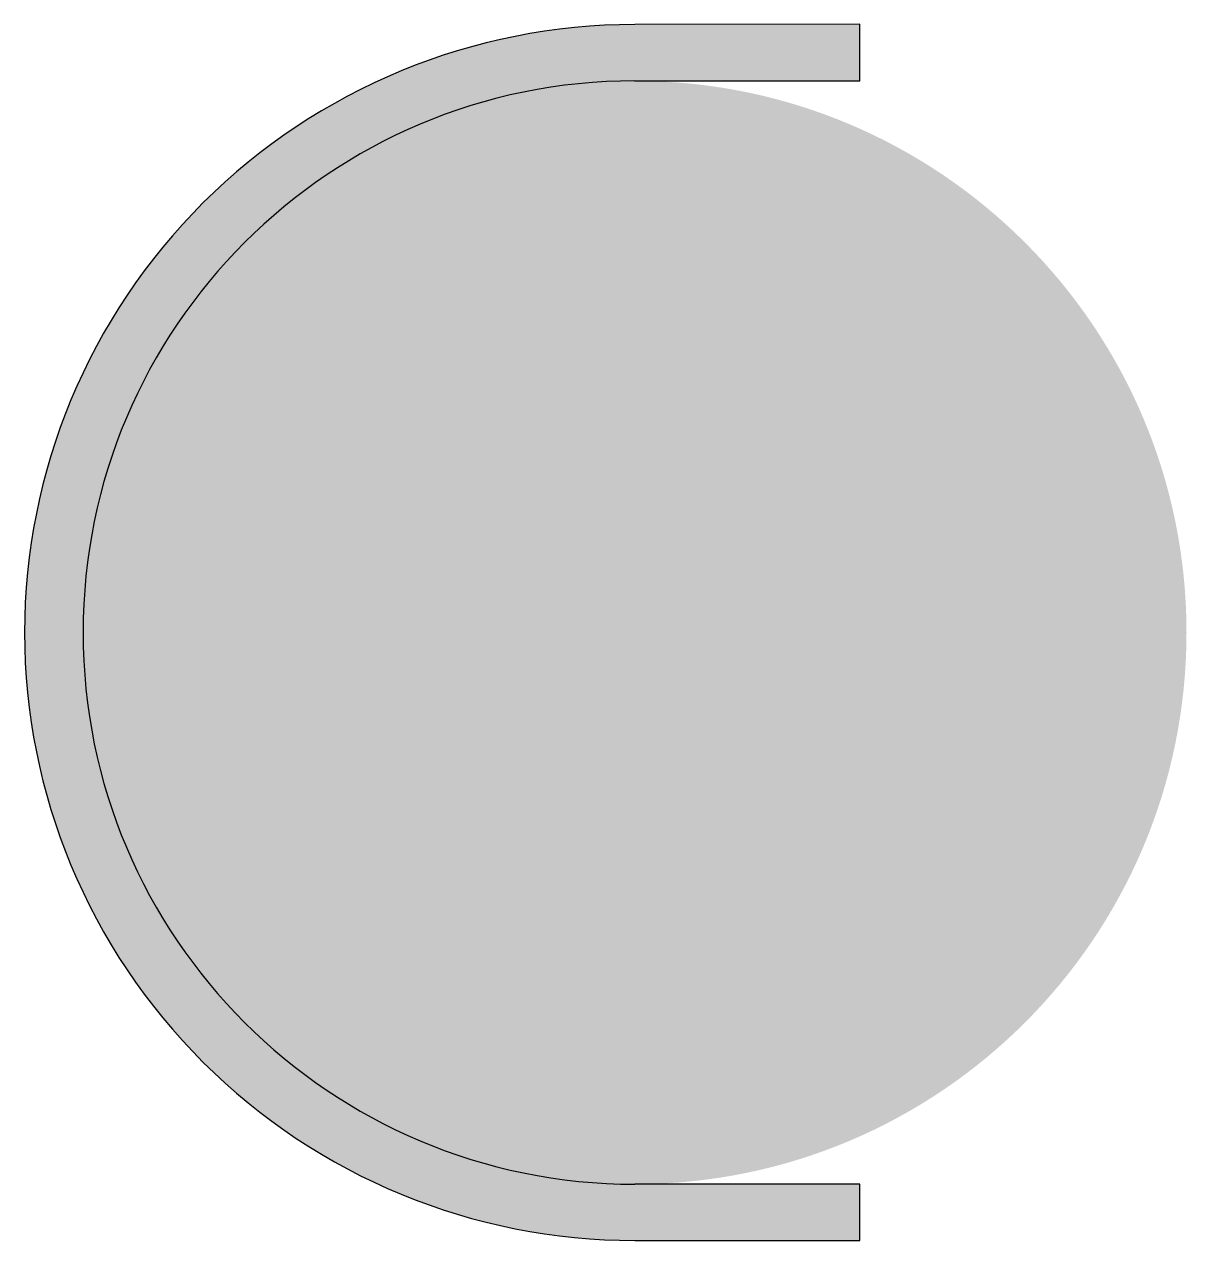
# Model space of a CAD drawing. Extents: x 0 to 103, y 0 to 108.
import ezdxf

# ---------------------------------------------------------------- set-up
doc = ezdxf.new("R2010")
doc.units = 0
doc.header["$MEASUREMENT"] = 0
doc.layers.get('0').update_dxf_attribs({"linetype": 'CONTINUOUS'})

msp = doc.modelspace()

# ---------------------------------------------------------------- hatches: boundary and pattern name
h = msp.add_hatch(color=254)
edge = h.paths.add_edge_path()
edge.add_ellipse((54.332292, 54.132292), major_axis=(-54.2, 0), ratio=0.99631, start_angle=270, end_angle=0)
edge.add_ellipse((54.332292, 54.132292), major_axis=(-54.2, 0), ratio=0.99631, start_angle=0, end_angle=90)
edge.add_line((54.332292, 0.132292), (74.332292, 0.132292))
edge.add_line((74.332292, 0.132292), (74.332292, 5.132292))
edge.add_line((74.332292, 5.132292), (54.332292, 5.132292))
edge.add_arc((54.332292, 54.132292), 49, 0, 90)
edge.add_arc((54.332292, 54.132292), 49, 270, 0)
edge.add_line((54.332292, 103.132292), (74.332292, 103.132292))
edge.add_line((74.332292, 103.132292), (74.332292, 108.153125))
edge.add_line((74.332292, 108.153125), (54.332292, 108.132292))

# ---------------------------------------------------------------- linework, layer by layer
at = {"color": 7, "linetype": 'CONTINUOUS'}
for p, q in [((74.332292, 108.153125), (54.332292, 108.132292)), ((74.332292, 103.132292), (74.332292, 108.153125)), ((54.332292, 103.132292), (74.332292, 103.132292)), ((74.332292, 5.132292), (54.332292, 5.132292)), ((74.332292, 0.132292), (74.332292, 5.132292)), ((54.332292, 0.132292), (74.332292, 0.132292))]:
    msp.add_line(p, q, dxfattribs=at)
for start, end in [(90, 180), (180, 270)]:
    msp.add_arc((54.332292, 54.132292), 49, start, end, dxfattribs=at)
for start_param, end_param in [(-1.5707963268, 0), (0, 1.5707963268)]:
    msp.add_ellipse((54.332292, 54.132292), major_axis=(-54.2, 0), ratio=0.99631, start_param=start_param, end_param=end_param, dxfattribs=at)

doc.saveas('drawing.dxf')
